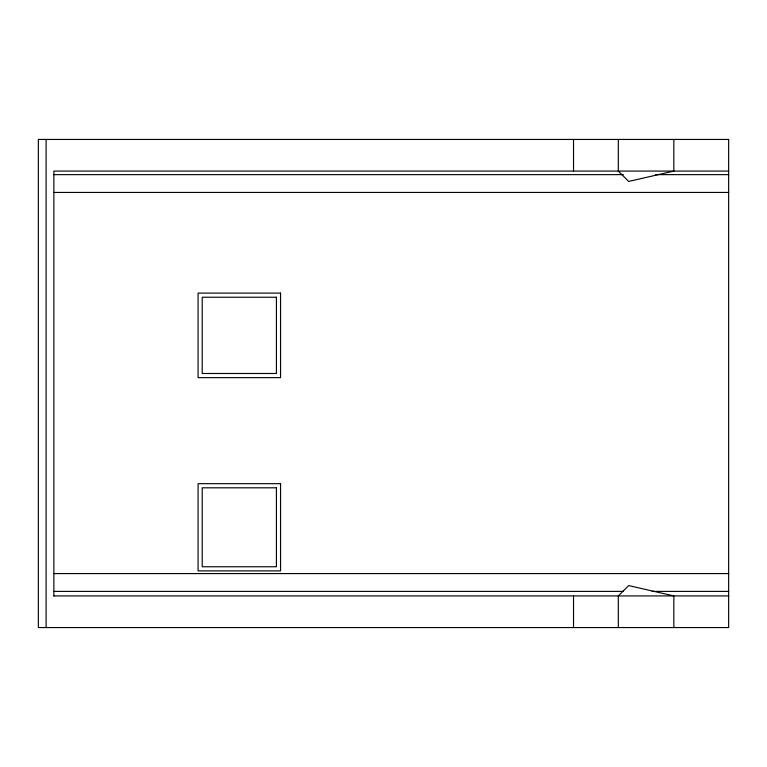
<?xml version="1.0" encoding="UTF-8"?>
<svg xmlns="http://www.w3.org/2000/svg" width="767" height="767" viewBox="0 0 767 767"><rect width="100%" height="100%" fill="white"/><g stroke="black" fill="none" stroke-linecap="round" stroke-linejoin="round"><path stroke-width="1.15" d="M728.65 171.079L53.863 171.079L53.863 595.978M53.863 174.636L623.36 174.636M655.67 174.636L728.65 174.636M53.863 192.44L728.65 192.44M53.863 573.582L728.65 573.582M53.863 591.386L623.36 591.386M652.075 591.386L728.65 591.386M53.863 595.921L728.65 595.921M673.838 139.441L673.838 171.079L628.662 181.424L618.317 171.079L618.317 139.441M673.838 627.559L673.838 595.921L628.662 585.576L618.317 595.921L618.317 627.559M573.524 139.441L573.524 171.079M573.524 595.921L573.524 627.559M46.106 139.441L46.106 627.559M728.65 139.441L38.35 139.441L38.35 627.559L728.65 627.559L728.65 139.441M280.549 293.099L198.078 293.099L198.078 377.632L280.549 377.632L280.549 293.099M276.417 297.241L202.21 297.241L202.21 373.491L276.417 373.491L276.417 297.241M280.549 483.67L198.078 483.67L198.078 570.888L280.549 570.888L280.549 483.67M276.417 487.812L202.21 487.812L202.21 566.755L276.417 566.755L276.417 487.812"/></g></svg>
